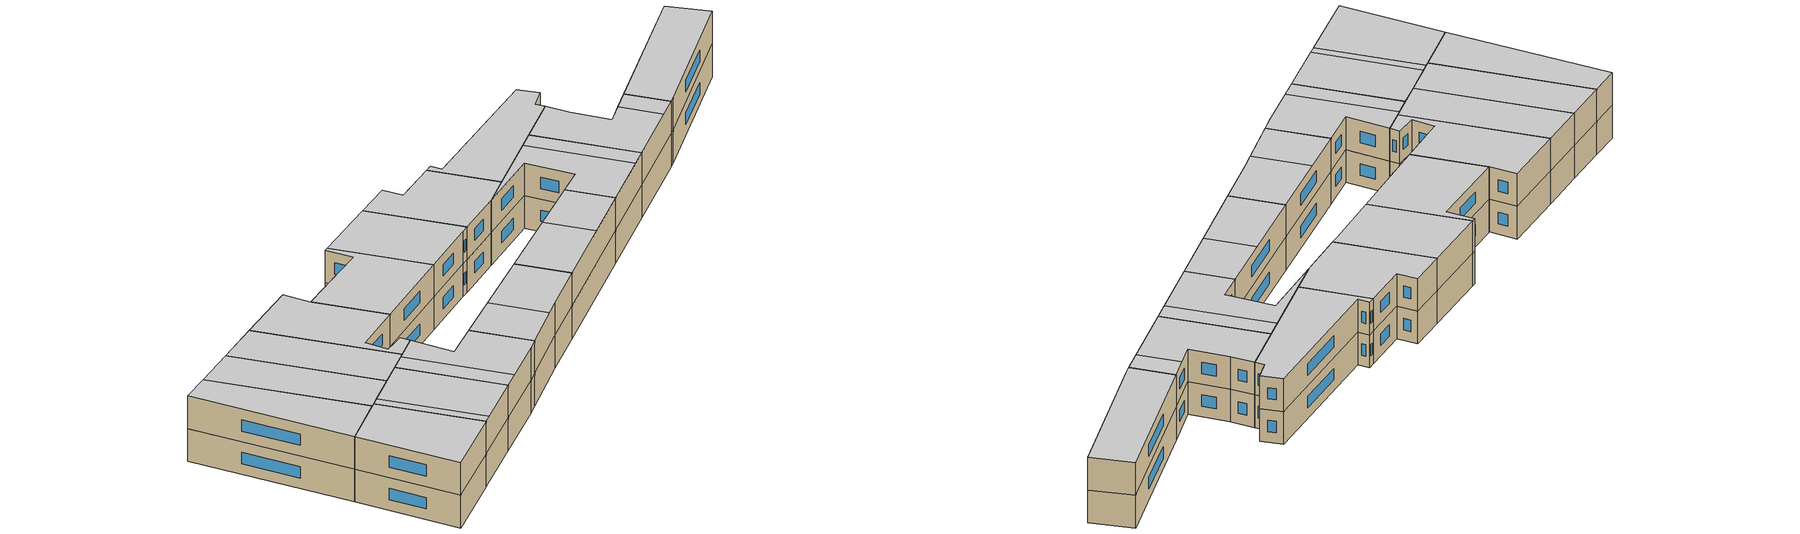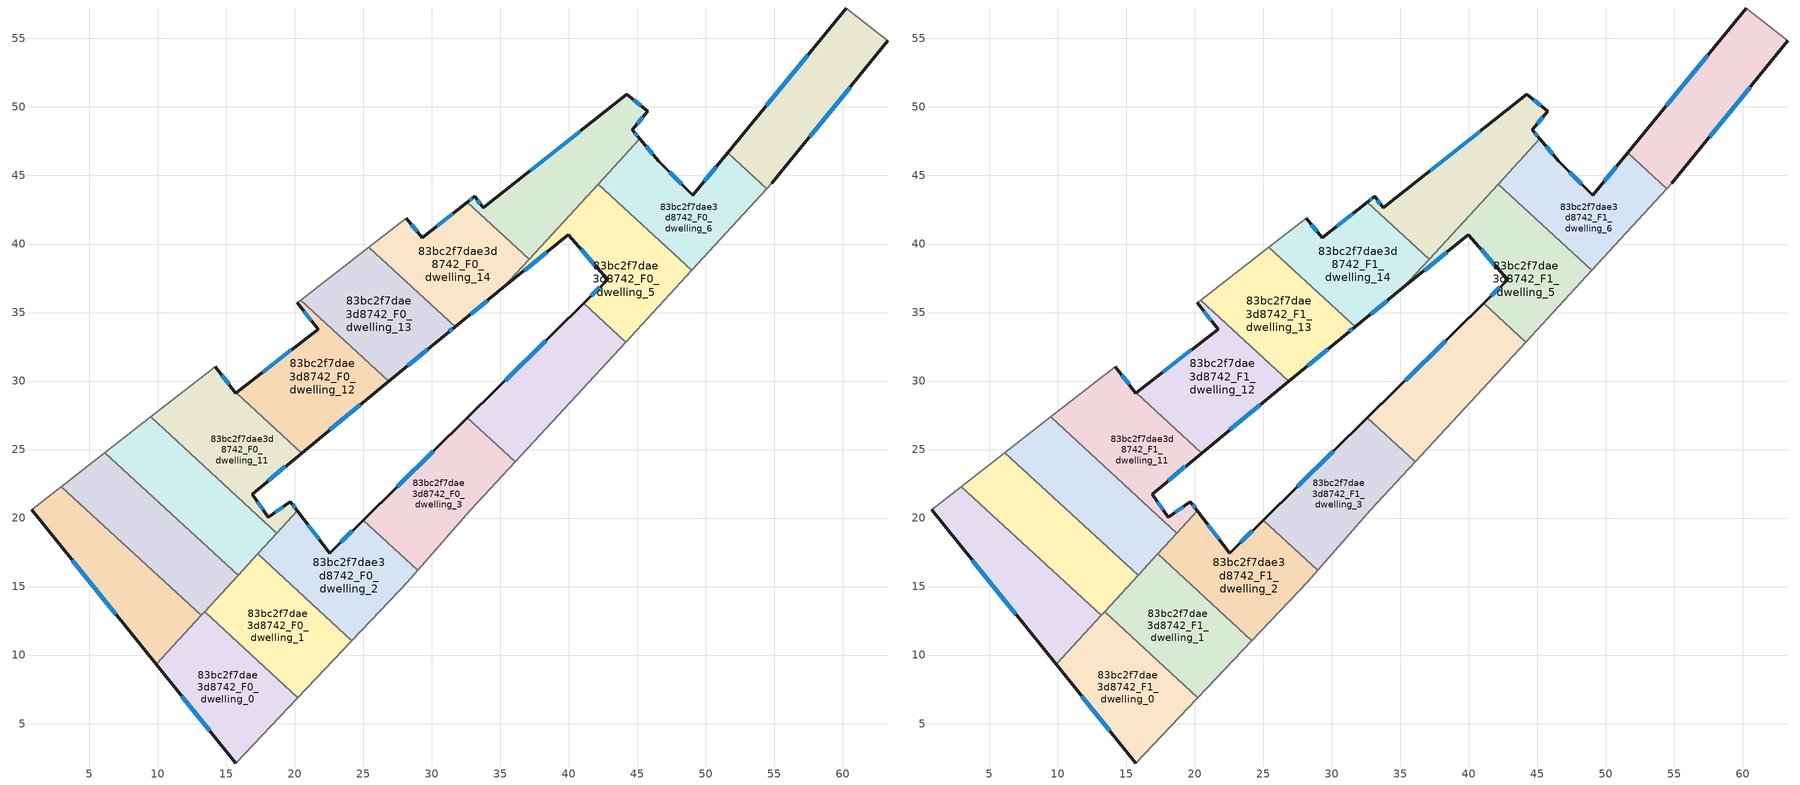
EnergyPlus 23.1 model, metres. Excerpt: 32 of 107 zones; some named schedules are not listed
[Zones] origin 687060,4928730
83bc2f7dae3d8742_F0_dwelling_0
 floor ground (EU_floor_Construction): 20.21,6.9 20.17,6.86 15.67,2.12 9.88,9.32 13.41,13.16 z0
 wall outside (EU_wall_Construction): 9.88,9.32 15.67,2.12 z0:3
 wall to 83bc2f7dae3d8742_F0_dwelling_1 (EU_wall_Construction): 20.21,6.9 13.41,13.16 z0:3
 wall adiabatic (EU_wall_Construction): 15.67,2.12 20.17,6.86 20.21,6.9 z0:3
 wall to 83bc2f7dae3d8742_F0_dwelling_8 (EU_wall_Construction): 13.17,12.9 9.88,9.32 z0:3
 wall to 83bc2f7dae3d8742_F0_dwelling_9 (EU_wall_Construction): 13.41,13.16 13.17,12.9 z0:3
 window (EU_Window_Construction): 11.76,6.98 13.79,4.47 z0.98:2.02
83bc2f7dae3d8742_F0_dwelling_1
 floor ground (EU_floor_Construction): 24.16,11.06 20.21,6.9 13.41,13.16 17.3,17.38 z0
 wall to 83bc2f7dae3d8742_F0_dwelling_2 (EU_wall_Construction): 24.16,11.06 17.3,17.38 z0:3
 wall adiabatic (EU_wall_Construction): 20.21,6.9 24.16,11.06 z0:3
 wall to 83bc2f7dae3d8742_F0_dwelling_9 (EU_wall_Construction): 15.86,15.82 13.41,13.16 z0:3
 wall to 83bc2f7dae3d8742_F0_dwelling_10 (EU_wall_Construction): 17.3,17.38 15.86,15.82 z0:3
83bc2f7dae3d8742_F0_dwelling_10
 floor ground (EU_floor_Construction): 18.69,18.9 15.86,15.82 6.14,24.78 9.48,27.38 z0
 wall to 83bc2f7dae3d8742_F0_dwelling_9 (EU_wall_Construction): 6.14,24.78 15.86,15.82 z0:3
 wall adiabatic (EU_wall_Construction): 9.48,27.38 6.14,24.78 z0:3
 wall to 83bc2f7dae3d8742_F0_dwelling_11 (EU_wall_Construction): 18.69,18.9 9.48,27.38 z0:3
 wall to 83bc2f7dae3d8742_F0_dwelling_2 (EU_wall_Construction): 17.3,17.38 18.69,18.9 z0:3
83bc2f7dae3d8742_F0_dwelling_11
 floor ground (EU_floor_Construction): 15.71,29.14 20.49,24.74 16.88,21.75 18.06,20.07 19.67,21.21 20.19,20.52 18.69,18.9 9.48,27.38 14.19,31.05 15.69,29.12 z0
 wall outside (EU_wall_Construction): 20.19,20.52 19.67,21.21 18.06,20.07 16.88,21.75 20.49,24.74 / 15.71,29.14 15.69,29.12 14.19,31.05 z0:3
 wall adiabatic (EU_wall_Construction): 14.19,31.05 9.48,27.38 z0:3
 wall to 83bc2f7dae3d8742_F0_dwelling_12 (EU_wall_Construction): 20.49,24.74 15.71,29.14 z0:3
 wall to 83bc2f7dae3d8742_F0_dwelling_2 (EU_wall_Construction): 18.69,18.9 20.19,20.52 z0:3
 window (EU_Window_Construction): 18.05,22.72 19.32,23.77 / 17.68,20.61 17.26,21.21 / 19.14,20.83 18.59,20.44 / 20.02,20.74 19.84,20.98 / 15.21,29.75 14.68,30.43 z0.98:2.02
83bc2f7dae3d8742_F0_dwelling_12
 floor ground (EU_floor_Construction): 21.7,33.77 20.17,35.7 20.43,35.91 26.86,29.98 20.49,24.74 15.71,29.14 z0
 wall outside (EU_wall_Construction): 20.49,24.74 26.86,29.98 / 20.17,35.7 21.7,33.77 15.71,29.14 z0:3
 wall to 83bc2f7dae3d8742_F0_dwelling_13 (EU_wall_Construction): 26.86,29.98 20.43,35.91 z0:3
 wall adiabatic (EU_wall_Construction): 20.43,35.91 20.17,35.7 z0:3
 window (EU_Window_Construction): 22.56,26.44 24.79,28.28 / 19.76,32.27 17.66,30.65 / 20.67,35.08 21.2,34.4 z0.98:2.02
83bc2f7dae3d8742_F0_dwelling_13
 floor ground (EU_floor_Construction): 31.71,33.97 31.08,33.46 26.86,29.98 20.43,35.91 25.41,39.77 z0
 wall outside (EU_wall_Construction): 26.86,29.98 31.08,33.46 31.71,33.97 z0:3
 wall adiabatic (EU_wall_Construction): 25.41,39.77 20.43,35.91 z0:3
 wall to 83bc2f7dae3d8742_F0_dwelling_14 (EU_wall_Construction): 31.71,33.97 25.41,39.77 z0:3
 window (EU_Window_Construction): 28.23,31.11 29.71,32.33 / 31.29,33.63 31.5,33.81 z0.98:2.02
83bc2f7dae3d8742_F0_dwelling_14
 floor ground (EU_floor_Construction): 37.12,38.9 35.18,36.79 31.71,33.97 25.41,39.77 28.14,41.88 29.3,40.46 32.59,43.06 z0
 wall outside (EU_wall_Construction): 31.71,33.97 35.18,36.79 / 32.59,43.06 29.3,40.46 28.14,41.88 z0:3
 wall to 83bc2f7dae3d8742_F0_dwelling_15 (EU_wall_Construction): 37.12,38.9 32.59,43.06 z0:3
 wall adiabatic (EU_wall_Construction): 28.14,41.88 25.41,39.77 z0:3
 wall to 83bc2f7dae3d8742_F0_dwelling_5 (EU_wall_Construction): 35.18,36.79 37.12,38.9 z0:3
 window (EU_Window_Construction): 32.83,34.89 34.05,35.88 / 28.92,40.93 28.51,41.42 / 31.52,42.22 30.37,41.31 z0.98:2.02
83bc2f7dae3d8742_F0_dwelling_15
 floor ground (EU_floor_Construction): 45.74,49.68 44.63,48.32 45.19,47.66 37.12,38.9 32.59,43.06 33.11,43.47 33.76,42.65 44.23,50.91 z0
 wall outside (EU_wall_Construction): 45.19,47.66 44.63,48.32 45.74,49.68 44.23,50.91 33.76,42.65 33.11,43.47 32.59,43.06 z0:3
 wall to 83bc2f7dae3d8742_F0_dwelling_6 (EU_wall_Construction): 42.14,44.36 45.19,47.66 z0:3
 wall to 83bc2f7dae3d8742_F0_dwelling_5 (EU_wall_Construction): 37.12,38.9 42.14,44.36 z0:3
 window (EU_Window_Construction): 45.25,50.08 44.73,50.51 / 44.99,48.77 45.38,49.24 / 45.01,47.88 44.81,48.11 / 32.95,43.34 32.76,43.2 / 33.55,42.92 33.32,43.21 / 40.83,48.23 37.16,45.34 z0.98:2.02
83bc2f7dae3d8742_F0_dwelling_2
 floor ground (EU_floor_Construction): 24.99,19.85 28.97,16.18 28.24,15.36 24.16,11.06 17.3,17.38 20.19,20.52 22.54,17.43 z0
 wall outside (EU_wall_Construction): 24.99,19.85 22.54,17.43 20.19,20.52 z0:3
 wall to 83bc2f7dae3d8742_F0_dwelling_3 (EU_wall_Construction): 28.97,16.18 24.99,19.85 z0:3
 wall adiabatic (EU_wall_Construction): 24.16,11.06 28.24,15.36 28.97,16.18 z0:3
 window (EU_Window_Construction): 21.77,18.44 20.95,19.52 / 24.19,19.06 23.33,18.22 z0.98:2.02
83bc2f7dae3d8742_F0_dwelling_3
 floor ground (EU_floor_Construction): 36.08,24.1 32.85,20.59 28.97,16.18 24.99,19.85 32.58,27.32 z0
 wall outside (EU_wall_Construction): 32.58,27.32 24.99,19.85 z0:3
 wall to 83bc2f7dae3d8742_F0_dwelling_4 (EU_wall_Construction): 36.08,24.1 32.58,27.32 z0:3
 wall adiabatic (EU_wall_Construction): 28.97,16.18 32.85,20.59 36.08,24.1 z0:3
 window (EU_Window_Construction): 30.11,24.89 27.46,22.28 z0.98:2.02
83bc2f7dae3d8742_F0_dwelling_4
 floor ground (EU_floor_Construction): 44.14,32.84 36.08,24.1 32.58,27.32 41.07,35.67 z0
 wall outside (EU_wall_Construction): 41.07,35.67 32.58,27.32 z0:3
 wall to 83bc2f7dae3d8742_F0_dwelling_5 (EU_wall_Construction): 44.14,32.84 41.07,35.67 z0:3
 wall adiabatic (EU_wall_Construction): 36.08,24.1 44.14,32.84 z0:3
 window (EU_Window_Construction): 38.31,32.95 35.34,30.03 z0.98:2.02
83bc2f7dae3d8742_F0_dwelling_5
 floor ground (EU_floor_Construction): 48.96,38.08 44.14,32.84 41.07,35.67 42.83,37.4 39.94,40.67 35.18,36.79 42.14,44.36 z0
 wall outside (EU_wall_Construction): 35.18,36.79 39.94,40.67 42.83,37.4 41.07,35.67 z0:3
 wall to 83bc2f7dae3d8742_F0_dwelling_6 (EU_wall_Construction): 48.96,38.08 42.14,44.36 z0:3
 wall adiabatic (EU_wall_Construction): 44.14,32.84 48.96,38.08 z0:3
 window (EU_Window_Construction): 36.73,38.06 38.39,39.41 / 42.26,36.84 41.64,36.23 / 40.88,39.61 41.89,38.47 z0.98:2.02
83bc2f7dae3d8742_F0_dwelling_6
 floor ground (EU_floor_Construction): 51.58,46.65 54.44,44.02 48.96,38.08 42.14,44.36 45.19,47.66 46.54,46.03 49.05,43.57 z0
 wall outside (EU_wall_Construction): 51.58,46.65 49.05,43.57 46.54,46.03 45.19,47.66 z0:3
 wall to 83bc2f7dae3d8742_F0_dwelling_7 (EU_wall_Construction): 54.44,44.02 51.58,46.65 z0:3
 wall adiabatic (EU_wall_Construction): 48.96,38.08 54.44,44.02 z0:3
 window (EU_Window_Construction): 46.1,46.56 45.63,47.13 / 48.24,44.37 47.36,45.23 / 50.76,45.65 49.87,44.58 z0.98:2.02
83bc2f7dae3d8742_F0_dwelling_7
 floor ground (EU_floor_Construction): 63.28,54.83 54.81,44.43 54.44,44.02 51.58,46.65 60.23,57.22 z0
 wall outside (EU_wall_Construction): 54.81,44.43 63.28,54.83 / 60.23,57.22 51.58,46.65 z0:3
 wall adiabatic (EU_wall_Construction): 63.28,54.83 60.23,57.22 / 54.44,44.02 54.81,44.43 z0:3
 window (EU_Window_Construction): 57.57,47.82 60.53,51.45 / 57.42,53.79 54.39,50.09 z0.98:2.02
83bc2f7dae3d8742_F0_dwelling_8
 floor ground (EU_floor_Construction): 13.17,12.9 9.88,9.32 0.79,20.61 2.96,22.3 z0
 wall outside (EU_wall_Construction): 0.79,20.61 9.88,9.32 z0:3
 wall adiabatic (EU_wall_Construction): 2.96,22.3 0.79,20.61 z0:3
 wall to 83bc2f7dae3d8742_F0_dwelling_9 (EU_wall_Construction): 13.17,12.9 2.96,22.3 z0:3
 window (EU_Window_Construction): 3.74,16.94 6.92,12.99 z0.98:2.02
83bc2f7dae3d8742_F0_dwelling_9
 floor ground (EU_floor_Construction): 15.86,15.82 13.17,12.9 2.96,22.3 6.14,24.78 z0
 wall adiabatic (EU_wall_Construction): 6.14,24.78 2.96,22.3 z0:3
83bc2f7dae3d8742_F1_dwelling_0
 floor to 83bc2f7dae3d8742_F0_dwelling_0 (EU_floor_Construction): 20.21,6.9 20.17,6.86 15.67,2.12 9.88,9.32 13.41,13.16 z3
 wall outside (EU_wall_Construction): 9.88,9.32 15.67,2.12 z3:6
 wall to 83bc2f7dae3d8742_F1_dwelling_1 (EU_wall_Construction): 20.21,6.9 13.41,13.16 z3:6
 wall adiabatic (EU_wall_Construction): 15.67,2.12 20.17,6.86 20.21,6.9 z3:6
 wall to 83bc2f7dae3d8742_F1_dwelling_8 (EU_wall_Construction): 13.17,12.9 9.88,9.32 z3:6
 wall to 83bc2f7dae3d8742_F1_dwelling_9 (EU_wall_Construction): 13.41,13.16 13.17,12.9 z3:6
 window (EU_Window_Construction): 11.76,6.98 13.79,4.47 z3.98:5.02
 ceiling to 83bc2f7dae3d8742_F2_dwelling_0 (EU_floor_Construction): 15.67,2.12 20.21,6.9 13.41,13.16 9.88,9.32 z6
83bc2f7dae3d8742_F1_dwelling_1
 floor to 83bc2f7dae3d8742_F0_dwelling_1 (EU_floor_Construction): 24.16,11.06 20.21,6.9 13.41,13.16 17.3,17.38 z3
 wall to 83bc2f7dae3d8742_F1_dwelling_2 (EU_wall_Construction): 24.16,11.06 17.3,17.38 z3:6
 wall adiabatic (EU_wall_Construction): 20.21,6.9 24.16,11.06 z3:6
 wall to 83bc2f7dae3d8742_F1_dwelling_9 (EU_wall_Construction): 15.86,15.82 13.41,13.16 z3:6
 wall to 83bc2f7dae3d8742_F1_dwelling_10 (EU_wall_Construction): 17.3,17.38 15.86,15.82 z3:6
 ceiling to 83bc2f7dae3d8742_F2_dwelling_1 (EU_floor_Construction): 20.75,7.46 24.16,11.06 17.3,17.38 13.94,13.73 z6
 ceiling to 83bc2f7dae3d8742_F2_dwelling_0 (EU_floor_Construction): 20.21,6.9 20.75,7.46 13.94,13.73 13.41,13.16 z6
83bc2f7dae3d8742_F1_dwelling_10
 floor to 83bc2f7dae3d8742_F0_dwelling_10 (EU_floor_Construction): 18.69,18.9 15.86,15.82 6.14,24.78 9.48,27.38 z3
 wall to 83bc2f7dae3d8742_F1_dwelling_9 (EU_wall_Construction): 6.14,24.78 15.86,15.82 z3:6
 wall adiabatic (EU_wall_Construction): 9.48,27.38 6.14,24.78 z3:6
 wall to 83bc2f7dae3d8742_F1_dwelling_11 (EU_wall_Construction): 18.69,18.9 9.48,27.38 z3:6
 wall to 83bc2f7dae3d8742_F1_dwelling_2 (EU_wall_Construction): 17.3,17.38 18.69,18.9 z3:6
 ceiling to 83bc2f7dae3d8742_F2_dwelling_9 (EU_floor_Construction): 15.86,15.82 18.69,18.9 9.48,27.38 6.14,24.78 z6
83bc2f7dae3d8742_F1_dwelling_11
 floor to 83bc2f7dae3d8742_F0_dwelling_11 (EU_floor_Construction): 15.71,29.14 20.49,24.74 16.88,21.75 18.06,20.07 19.67,21.21 20.19,20.52 18.69,18.9 9.48,27.38 14.19,31.05 15.69,29.12 z3
 wall outside (EU_wall_Construction): 20.19,20.52 19.67,21.21 18.06,20.07 16.88,21.75 20.49,24.74 / 15.71,29.14 15.69,29.12 14.19,31.05 z3:6
 wall adiabatic (EU_wall_Construction): 14.19,31.05 9.48,27.38 z3:6
 wall to 83bc2f7dae3d8742_F1_dwelling_12 (EU_wall_Construction): 20.49,24.74 15.71,29.14 z3:6
 wall to 83bc2f7dae3d8742_F1_dwelling_2 (EU_wall_Construction): 18.69,18.9 20.19,20.52 z3:6
 window (EU_Window_Construction): 18.05,22.72 19.32,23.77 / 17.68,20.61 17.26,21.21 / 19.14,20.83 18.59,20.44 / 20.02,20.74 19.84,20.98 / 15.21,29.75 14.68,30.43 z3.98:5.02
 ceiling to 83bc2f7dae3d8742_F2_dwelling_10 (EU_floor_Construction): 20.19,20.52 19.67,21.21 18.06,20.07 16.88,21.75 20.49,24.74 15.71,29.14 15.69,29.12 14.19,31.05 9.48,27.38 18.69,18.9 z6
83bc2f7dae3d8742_F1_dwelling_12
 floor to 83bc2f7dae3d8742_F0_dwelling_12 (EU_floor_Construction): 21.7,33.77 20.17,35.7 20.43,35.91 26.86,29.98 20.49,24.74 15.71,29.14 z3
 wall outside (EU_wall_Construction): 20.49,24.74 26.86,29.98 / 20.17,35.7 21.7,33.77 15.71,29.14 z3:6
 wall to 83bc2f7dae3d8742_F1_dwelling_13 (EU_wall_Construction): 26.86,29.98 20.43,35.91 z3:6
 wall adiabatic (EU_wall_Construction): 20.43,35.91 20.17,35.7 z3:6
 window (EU_Window_Construction): 22.56,26.44 24.79,28.28 / 19.76,32.27 17.66,30.65 / 20.67,35.08 21.2,34.4 z3.98:5.02
 ceiling to 83bc2f7dae3d8742_F2_dwelling_11 (EU_floor_Construction): 26.86,29.98 20.43,35.91 20.17,35.7 21.7,33.77 15.71,29.14 20.49,24.74 z6
83bc2f7dae3d8742_F1_dwelling_13
 floor to 83bc2f7dae3d8742_F0_dwelling_13 (EU_floor_Construction): 31.71,33.97 31.08,33.46 26.86,29.98 20.43,35.91 25.41,39.77 z3
 wall outside (EU_wall_Construction): 26.86,29.98 31.08,33.46 31.71,33.97 z3:6
 wall adiabatic (EU_wall_Construction): 25.41,39.77 20.43,35.91 z3:6
 wall to 83bc2f7dae3d8742_F1_dwelling_14 (EU_wall_Construction): 31.71,33.97 25.41,39.77 z3:6
 window (EU_Window_Construction): 28.23,31.11 29.71,32.33 / 31.29,33.63 31.5,33.81 z3.98:5.02
 ceiling to 83bc2f7dae3d8742_F2_dwelling_12 (EU_floor_Construction): 31.08,33.46 31.71,33.97 25.41,39.77 20.43,35.91 26.86,29.98 z6
83bc2f7dae3d8742_F1_dwelling_14
 floor to 83bc2f7dae3d8742_F0_dwelling_14 (EU_floor_Construction): 37.12,38.9 35.18,36.79 31.71,33.97 25.41,39.77 28.14,41.88 29.3,40.46 32.59,43.06 z3
 wall outside (EU_wall_Construction): 31.71,33.97 35.18,36.79 / 32.59,43.06 29.3,40.46 28.14,41.88 z3:6
 wall to 83bc2f7dae3d8742_F1_dwelling_15 (EU_wall_Construction): 37.12,38.9 32.59,43.06 z3:6
 wall adiabatic (EU_wall_Construction): 28.14,41.88 25.41,39.77 z3:6
 wall to 83bc2f7dae3d8742_F1_dwelling_5 (EU_wall_Construction): 35.18,36.79 37.12,38.9 z3:6
 window (EU_Window_Construction): 32.83,34.89 34.05,35.88 / 28.92,40.93 28.51,41.42 / 31.52,42.22 30.37,41.31 z3.98:5.02
 ceiling to 83bc2f7dae3d8742_F2_dwelling_13 (EU_floor_Construction): 35.18,36.79 37.12,38.9 32.59,43.06 29.3,40.46 28.14,41.88 25.41,39.77 31.71,33.97 z6
83bc2f7dae3d8742_F1_dwelling_15
 floor to 83bc2f7dae3d8742_F0_dwelling_15 (EU_floor_Construction): 45.74,49.68 44.63,48.32 45.19,47.66 37.12,38.9 32.59,43.06 33.11,43.47 33.76,42.65 44.23,50.91 z3
 wall outside (EU_wall_Construction): 45.19,47.66 44.63,48.32 45.74,49.68 44.23,50.91 33.76,42.65 33.11,43.47 32.59,43.06 z3:6
 wall to 83bc2f7dae3d8742_F1_dwelling_6 (EU_wall_Construction): 42.14,44.36 45.19,47.66 z3:6
 wall to 83bc2f7dae3d8742_F1_dwelling_5 (EU_wall_Construction): 37.12,38.9 42.14,44.36 z3:6
 window (EU_Window_Construction): 45.25,50.08 44.73,50.51 / 44.99,48.77 45.38,49.24 / 45.01,47.88 44.81,48.11 / 32.95,43.34 32.76,43.2 / 33.55,42.92 33.32,43.21 / 40.83,48.23 37.16,45.34 z3.98:5.02
 ceiling to 83bc2f7dae3d8742_F2_dwelling_14 (EU_floor_Construction): 37.12,38.9 45.19,47.66 44.63,48.32 45.74,49.68 44.23,50.91 33.76,42.65 33.11,43.47 32.59,43.06 z6
83bc2f7dae3d8742_F1_dwelling_2
 floor to 83bc2f7dae3d8742_F0_dwelling_2 (EU_floor_Construction): 24.99,19.85 28.97,16.18 28.24,15.36 24.16,11.06 17.3,17.38 20.19,20.52 22.54,17.43 z3
 wall outside (EU_wall_Construction): 24.99,19.85 22.54,17.43 20.19,20.52 z3:6
 wall to 83bc2f7dae3d8742_F1_dwelling_3 (EU_wall_Construction): 28.97,16.18 24.99,19.85 z3:6
 wall adiabatic (EU_wall_Construction): 24.16,11.06 28.24,15.36 28.97,16.18 z3:6
 window (EU_Window_Construction): 21.77,18.44 20.95,19.52 / 24.19,19.06 23.33,18.22 z3.98:5.02
 ceiling to 83bc2f7dae3d8742_F2_dwelling_2 (EU_floor_Construction): 28.24,15.36 28.97,16.18 24.99,19.85 22.54,17.43 20.19,20.52 18.41,18.59 25.3,12.25 z6
 ceiling to 83bc2f7dae3d8742_F2_dwelling_1 (EU_floor_Construction): 24.16,11.06 25.3,12.25 18.41,18.59 17.3,17.38 z6
83bc2f7dae3d8742_F1_dwelling_3
 floor to 83bc2f7dae3d8742_F0_dwelling_3 (EU_floor_Construction): 36.08,24.1 32.85,20.59 28.97,16.18 24.99,19.85 32.58,27.32 z3
 wall outside (EU_wall_Construction): 32.58,27.32 24.99,19.85 z3:6
 wall to 83bc2f7dae3d8742_F1_dwelling_4 (EU_wall_Construction): 36.08,24.1 32.58,27.32 z3:6
 wall adiabatic (EU_wall_Construction): 28.97,16.18 32.85,20.59 36.08,24.1 z3:6
 window (EU_Window_Construction): 30.11,24.89 27.46,22.28 z3.98:5.02
 ceiling to 83bc2f7dae3d8742_F2_dwelling_3 (EU_floor_Construction): 32.85,20.59 36.08,24.1 32.58,27.32 28.12,22.93 31.87,19.47 z6
 ceiling to 83bc2f7dae3d8742_F2_dwelling_2 (EU_floor_Construction): 28.97,16.18 31.87,19.47 28.12,22.93 24.99,19.85 z6
83bc2f7dae3d8742_F1_dwelling_4
 floor to 83bc2f7dae3d8742_F0_dwelling_4 (EU_floor_Construction): 44.14,32.84 36.08,24.1 32.58,27.32 41.07,35.67 z3
 wall outside (EU_wall_Construction): 41.07,35.67 32.58,27.32 z3:6
 wall to 83bc2f7dae3d8742_F1_dwelling_5 (EU_wall_Construction): 44.14,32.84 41.07,35.67 z3:6
 wall adiabatic (EU_wall_Construction): 36.08,24.1 44.14,32.84 z3:6
 window (EU_Window_Construction): 38.31,32.95 35.34,30.03 z3.98:5.02
 ceiling to 83bc2f7dae3d8742_F2_dwelling_4 (EU_floor_Construction): 40.62,29.02 44.14,32.84 41.07,35.67 37.36,32.02 z6
 ceiling to 83bc2f7dae3d8742_F2_dwelling_3 (EU_floor_Construction): 36.08,24.1 40.62,29.02 37.36,32.02 32.58,27.32 z6
83bc2f7dae3d8742_F1_dwelling_5
 floor to 83bc2f7dae3d8742_F0_dwelling_5 (EU_floor_Construction): 48.96,38.08 44.14,32.84 41.07,35.67 42.83,37.4 39.94,40.67 35.18,36.79 42.14,44.36 z3
 wall outside (EU_wall_Construction): 35.18,36.79 39.94,40.67 42.83,37.4 41.07,35.67 z3:6
 wall to 83bc2f7dae3d8742_F1_dwelling_6 (EU_wall_Construction): 48.96,38.08 42.14,44.36 z3:6
 wall adiabatic (EU_wall_Construction): 44.14,32.84 48.96,38.08 z3:6
 window (EU_Window_Construction): 36.73,38.06 38.39,39.41 / 42.26,36.84 41.64,36.23 / 40.88,39.61 41.89,38.47 z3.98:5.02
 ceiling to 83bc2f7dae3d8742_F2_dwelling_5 (EU_floor_Construction): 47.83,36.86 48.96,38.08 42.14,44.35 41.02,43.14 z6
 ceiling to 83bc2f7dae3d8742_F2_dwelling_4 (EU_floor_Construction): 44.14,32.84 47.83,36.86 41.02,43.14 35.18,36.79 39.94,40.67 42.83,37.4 41.07,35.67 z6
83bc2f7dae3d8742_F1_dwelling_6
 floor to 83bc2f7dae3d8742_F0_dwelling_6 (EU_floor_Construction): 51.58,46.65 54.44,44.02 48.96,38.08 42.14,44.36 45.19,47.66 46.54,46.03 49.05,43.57 z3
 wall outside (EU_wall_Construction): 51.58,46.65 49.05,43.57 46.54,46.03 45.19,47.66 z3:6
 wall to 83bc2f7dae3d8742_F1_dwelling_7 (EU_wall_Construction): 54.44,44.02 51.58,46.65 z3:6
 wall adiabatic (EU_wall_Construction): 48.96,38.08 54.44,44.02 z3:6
 window (EU_Window_Construction): 46.1,46.56 45.63,47.13 / 48.24,44.37 47.36,45.23 / 50.76,45.65 49.87,44.58 z3.98:5.02
 ceiling to 83bc2f7dae3d8742_F2_dwelling_5 (EU_floor_Construction): 48.96,38.08 53.07,42.55 50.3,45.1 49.05,43.57 46.54,46.03 45.19,47.66 42.14,44.35 z6
 ceiling to 83bc2f7dae3d8742_F2_dwelling_6 (EU_floor_Construction): 53.07,42.55 54.44,44.02 51.58,46.65 50.3,45.1 z6
83bc2f7dae3d8742_F1_dwelling_7
 floor to 83bc2f7dae3d8742_F0_dwelling_7 (EU_floor_Construction): 63.28,54.83 54.81,44.43 54.44,44.02 51.58,46.65 60.23,57.22 z3
 wall outside (EU_wall_Construction): 54.81,44.43 63.28,54.83 / 60.23,57.22 51.58,46.65 z3:6
 wall adiabatic (EU_wall_Construction): 63.28,54.83 60.23,57.22 / 54.44,44.02 54.81,44.43 z3:6
 window (EU_Window_Construction): 57.57,47.82 60.53,51.45 / 57.42,53.79 54.39,50.09 z3.98:5.02
 ceiling to 83bc2f7dae3d8742_F2_dwelling_6 (EU_floor_Construction): 54.81,44.43 63.28,54.83 60.23,57.22 51.58,46.65 54.44,44.02 z6
83bc2f7dae3d8742_F1_dwelling_8
 floor to 83bc2f7dae3d8742_F0_dwelling_8 (EU_floor_Construction): 13.17,12.9 9.88,9.32 0.79,20.61 2.96,22.3 z3
 wall outside (EU_wall_Construction): 0.79,20.61 9.88,9.32 z3:6
 wall adiabatic (EU_wall_Construction): 2.96,22.3 0.79,20.61 z3:6
 wall to 83bc2f7dae3d8742_F1_dwelling_9 (EU_wall_Construction): 13.17,12.9 2.96,22.3 z3:6
 window (EU_Window_Construction): 3.74,16.94 6.92,12.99 z3.98:5.02
 ceiling to 83bc2f7dae3d8742_F2_dwelling_7 (EU_floor_Construction): 9.88,9.32 13.17,12.9 2.96,22.3 0.79,20.61 z6
83bc2f7dae3d8742_F1_dwelling_9
 floor to 83bc2f7dae3d8742_F0_dwelling_9 (EU_floor_Construction): 15.86,15.82 13.17,12.9 2.96,22.3 6.14,24.78 z3
 wall adiabatic (EU_wall_Construction): 6.14,24.78 2.96,22.3 z3:6
 ceiling to 83bc2f7dae3d8742_F2_dwelling_8 (EU_floor_Construction): 13.17,12.9 15.86,15.82 6.14,24.78 2.96,22.3 z6
[Building]
EU S2 Campaign: North Axis=0; Terrain=City; Solar Distribution=FullExterior
[Site:Location]
Bologna: Latitude=44.5; Longitude=11.25; Time Zone=1; Elevation=37
[SizingPeriod:WeatherFileDays]
AnnualSizingPeriod: Begin Month=1; Begin Day of Month=1; End Month=12; End Day of Month=31; Day of Week for Start Day=Monday; Use Weather File Daylight Saving Period=No; Use Weather File Rain and Snow Indicators=No
[MATERIAL]
EU_InternalMass_Material: Roughness=MediumRough; Thickness=0.1; Conductivity=1; Density=1800; Specific Heat=900; Thermal Absorptance=0.9; Solar Absorptance=0.7; Visible Absorptance=0.7
[MATERIAL:NOMASS] Roughness=MediumRough; Thermal Absorptance=0.9; Solar Absorptance=0.7; Visible Absorptance=0.7
Name | Thermal Resistance
EU_wall_NoMass | 0.905828
EU_floor_NoMass | 0.67114
[WINDOWMATERIAL:SIMPLEGLAZINGSYSTEM]
EU_Window_SimpleGlazing: UFactor=4.52486; Solar Heat Gain Coefficient=0.85; Visible Transmittance=0.85
[CONSTRUCTION]
EU_wall_Construction: EU_wall_NoMass
EU_floor_Construction: EU_floor_NoMass
EU_Window_Construction: EU_Window_SimpleGlazing
EU_InternalMass_Construction: EU_InternalMass_Material
[ZONE] Type=1; Multiplier=1; Ceiling Height=autocalculate; Floor Area=autocalculate; Part of Total Floor Area=Yes
Name | Volume
83bc2f7dae3d8742_F0_dwelling_0; 83bc2f7dae3d8742_F1_dwelling_0 | 162.765
83bc2f7dae3d8742_F0_dwelling_1; 83bc2f7dae3d8742_F1_dwelling_1 | 159.991
83bc2f7dae3d8742_F0_dwelling_10; 83bc2f7dae3d8742_F1_dwelling_10 | 161.377
83bc2f7dae3d8742_F0_dwelling_11; 83bc2f7dae3d8742_F1_dwelling_11 | 162.72
83bc2f7dae3d8742_F0_dwelling_12; 83bc2f7dae3d8742_F1_dwelling_12 | 160.017
83bc2f7dae3d8742_F0_dwelling_13; 83bc2f7dae3d8742_F1_dwelling_13 | 161.375
83bc2f7dae3d8742_F0_dwelling_14; 83bc2f7dae3d8742_F1_dwelling_14; 83bc2f7dae3d8742_F0_dwelling_6; 83bc2f7dae3d8742_F1_dwelling_6 | 161.38
83bc2f7dae3d8742_F0_dwelling_15; 83bc2f7dae3d8742_F1_dwelling_15 | 161.364
83bc2f7dae3d8742_F0_dwelling_2; 83bc2f7dae3d8742_F1_dwelling_2 | 161.37
83bc2f7dae3d8742_F0_dwelling_3; 83bc2f7dae3d8742_F1_dwelling_3 | 161.384
83bc2f7dae3d8742_F0_dwelling_4; 83bc2f7dae3d8742_F1_dwelling_4 | 159.212
83bc2f7dae3d8742_F0_dwelling_5; 83bc2f7dae3d8742_F1_dwelling_5 | 163.518
83bc2f7dae3d8742_F0_dwelling_7; 83bc2f7dae3d8742_F1_dwelling_7 | 161.361
83bc2f7dae3d8742_F0_dwelling_8; 83bc2f7dae3d8742_F1_dwelling_8 | 161.367
83bc2f7dae3d8742_F0_dwelling_9; 83bc2f7dae3d8742_F1_dwelling_9 | 161.383
[INTERNALMASS] Construction=EU_InternalMass_Construction
Name | Zone or ZoneList | Surface Area
83bc2f7dae3d8742_F0_dwelling_0_EU_InternalMass | 83bc2f7dae3d8742_F0_dwelling_0 | 54.2566
83bc2f7dae3d8742_F0_dwelling_1_EU_InternalMass | 83bc2f7dae3d8742_F0_dwelling_1 | 53.3269
83bc2f7dae3d8742_F0_dwelling_2_EU_InternalMass | 83bc2f7dae3d8742_F0_dwelling_2 | 53.7899
83bc2f7dae3d8742_F0_dwelling_3_EU_InternalMass | 83bc2f7dae3d8742_F0_dwelling_3 | 53.7948
83bc2f7dae3d8742_F0_dwelling_4_EU_InternalMass | 83bc2f7dae3d8742_F0_dwelling_4 | 53.0708
83bc2f7dae3d8742_F0_dwelling_5_EU_InternalMass | 83bc2f7dae3d8742_F0_dwelling_5 | 54.5065
83bc2f7dae3d8742_F0_dwelling_6_EU_InternalMass | 83bc2f7dae3d8742_F0_dwelling_6 | 53.7933
83bc2f7dae3d8742_F0_dwelling_7_EU_InternalMass | 83bc2f7dae3d8742_F0_dwelling_7 | 53.7873
83bc2f7dae3d8742_F0_dwelling_8_EU_InternalMass | 83bc2f7dae3d8742_F0_dwelling_8 | 53.7889
83bc2f7dae3d8742_F0_dwelling_9_EU_InternalMass | 83bc2f7dae3d8742_F0_dwelling_9 | 53.7941
83bc2f7dae3d8742_F0_dwelling_10_EU_InternalMass | 83bc2f7dae3d8742_F0_dwelling_10 | 53.7924
83bc2f7dae3d8742_F0_dwelling_11_EU_InternalMass | 83bc2f7dae3d8742_F0_dwelling_11 | 54.2381
83bc2f7dae3d8742_F0_dwelling_12_EU_InternalMass | 83bc2f7dae3d8742_F0_dwelling_12 | 53.3396
83bc2f7dae3d8742_F0_dwelling_13_EU_InternalMass | 83bc2f7dae3d8742_F0_dwelling_13 | 53.7919
83bc2f7dae3d8742_F0_dwelling_14_EU_InternalMass | 83bc2f7dae3d8742_F0_dwelling_14 | 53.7932
83bc2f7dae3d8742_F0_dwelling_15_EU_InternalMass | 83bc2f7dae3d8742_F0_dwelling_15 | 53.7873
83bc2f7dae3d8742_F1_dwelling_0_EU_InternalMass | 83bc2f7dae3d8742_F1_dwelling_0 | 54.2566
83bc2f7dae3d8742_F1_dwelling_1_EU_InternalMass | 83bc2f7dae3d8742_F1_dwelling_1 | 53.3269
83bc2f7dae3d8742_F1_dwelling_2_EU_InternalMass | 83bc2f7dae3d8742_F1_dwelling_2 | 53.7899
83bc2f7dae3d8742_F1_dwelling_3_EU_InternalMass | 83bc2f7dae3d8742_F1_dwelling_3 | 53.7948
83bc2f7dae3d8742_F1_dwelling_4_EU_InternalMass | 83bc2f7dae3d8742_F1_dwelling_4 | 53.0708
83bc2f7dae3d8742_F1_dwelling_5_EU_InternalMass | 83bc2f7dae3d8742_F1_dwelling_5 | 54.5065
83bc2f7dae3d8742_F1_dwelling_6_EU_InternalMass | 83bc2f7dae3d8742_F1_dwelling_6 | 53.7933
83bc2f7dae3d8742_F1_dwelling_7_EU_InternalMass | 83bc2f7dae3d8742_F1_dwelling_7 | 53.7873
83bc2f7dae3d8742_F1_dwelling_8_EU_InternalMass | 83bc2f7dae3d8742_F1_dwelling_8 | 53.7889
83bc2f7dae3d8742_F1_dwelling_9_EU_InternalMass | 83bc2f7dae3d8742_F1_dwelling_9 | 53.7941
83bc2f7dae3d8742_F1_dwelling_10_EU_InternalMass | 83bc2f7dae3d8742_F1_dwelling_10 | 53.7924
83bc2f7dae3d8742_F1_dwelling_11_EU_InternalMass | 83bc2f7dae3d8742_F1_dwelling_11 | 54.2381
83bc2f7dae3d8742_F1_dwelling_12_EU_InternalMass | 83bc2f7dae3d8742_F1_dwelling_12 | 53.3396
83bc2f7dae3d8742_F1_dwelling_13_EU_InternalMass | 83bc2f7dae3d8742_F1_dwelling_13 | 53.7919
83bc2f7dae3d8742_F1_dwelling_14_EU_InternalMass | 83bc2f7dae3d8742_F1_dwelling_14 | 53.7932
83bc2f7dae3d8742_F1_dwelling_15_EU_InternalMass | 83bc2f7dae3d8742_F1_dwelling_15 | 53.7873
[OTHEREQUIPMENT] Fuel Type=Electricity; Design Level Calculation Method=Watts/Area; Power per Zone Floor Area=1; Fraction Latent=0; Fraction Radiant=0; Fraction Lost=0; Carbon Dioxide Generation Rate=0; EndUse Subcategory=EU_Step8_InternalGains
Name | Zone or ZoneList or Space or SpaceList | Schedule
EU_Step8_InternalGain_83bc2f7dae3d8742_F0_dwelling_0_f000 | 83bc2f7dae3d8742_F0_dwelling_0 | EU_Step8_GainSchedule_83bc2f7dae3d8742_F0_dwelling_0_f000
EU_Step8_InternalGain_83bc2f7dae3d8742_F0_dwelling_1_f000 | 83bc2f7dae3d8742_F0_dwelling_1 | EU_Step8_GainSchedule_83bc2f7dae3d8742_F0_dwelling_1_f000
EU_Step8_InternalGain_83bc2f7dae3d8742_F0_dwelling_2_f000 | 83bc2f7dae3d8742_F0_dwelling_2 | EU_Step8_GainSchedule_83bc2f7dae3d8742_F0_dwelling_2_f000
EU_Step8_InternalGain_83bc2f7dae3d8742_F0_dwelling_3_f000 | 83bc2f7dae3d8742_F0_dwelling_3 | EU_Step8_GainSchedule_83bc2f7dae3d8742_F0_dwelling_3_f000
EU_Step8_InternalGain_83bc2f7dae3d8742_F0_dwelling_4_f000 | 83bc2f7dae3d8742_F0_dwelling_4 | EU_Step8_GainSchedule_83bc2f7dae3d8742_F0_dwelling_4_f000
EU_Step8_InternalGain_83bc2f7dae3d8742_F0_dwelling_5_f000 | 83bc2f7dae3d8742_F0_dwelling_5 | EU_Step8_GainSchedule_83bc2f7dae3d8742_F0_dwelling_5_f000
EU_Step8_InternalGain_83bc2f7dae3d8742_F0_dwelling_6_f000 | 83bc2f7dae3d8742_F0_dwelling_6 | EU_Step8_GainSchedule_83bc2f7dae3d8742_F0_dwelling_6_f000
EU_Step8_InternalGain_83bc2f7dae3d8742_F0_dwelling_7_f000 | 83bc2f7dae3d8742_F0_dwelling_7 | EU_Step8_GainSchedule_83bc2f7dae3d8742_F0_dwelling_7_f000
EU_Step8_InternalGain_83bc2f7dae3d8742_F0_dwelling_8_f000 | 83bc2f7dae3d8742_F0_dwelling_8 | EU_Step8_GainSchedule_83bc2f7dae3d8742_F0_dwelling_8_f000
EU_Step8_InternalGain_83bc2f7dae3d8742_F0_dwelling_9_f000 | 83bc2f7dae3d8742_F0_dwelling_9 | EU_Step8_GainSchedule_83bc2f7dae3d8742_F0_dwelling_9_f000
EU_Step8_InternalGain_83bc2f7dae3d8742_F0_dwelling_10_f000 | 83bc2f7dae3d8742_F0_dwelling_10 | EU_Step8_GainSchedule_83bc2f7dae3d8742_F0_dwelling_10_f000
EU_Step8_InternalGain_83bc2f7dae3d8742_F0_dwelling_11_f000 | 83bc2f7dae3d8742_F0_dwelling_11 | EU_Step8_GainSchedule_83bc2f7dae3d8742_F0_dwelling_11_f000
EU_Step8_InternalGain_83bc2f7dae3d8742_F0_dwelling_12_f000 | 83bc2f7dae3d8742_F0_dwelling_12 | EU_Step8_GainSchedule_83bc2f7dae3d8742_F0_dwelling_12_f000
EU_Step8_InternalGain_83bc2f7dae3d8742_F0_dwelling_13_f000 | 83bc2f7dae3d8742_F0_dwelling_13 | EU_Step8_GainSchedule_83bc2f7dae3d8742_F0_dwelling_13_f000
EU_Step8_InternalGain_83bc2f7dae3d8742_F0_dwelling_14_f000 | 83bc2f7dae3d8742_F0_dwelling_14 | EU_Step8_GainSchedule_83bc2f7dae3d8742_F0_dwelling_14_f000
EU_Step8_InternalGain_83bc2f7dae3d8742_F0_dwelling_15_f000 | 83bc2f7dae3d8742_F0_dwelling_15 | EU_Step8_GainSchedule_83bc2f7dae3d8742_F0_dwelling_15_f000
EU_Step8_InternalGain_83bc2f7dae3d8742_F1_dwelling_0_f000 | 83bc2f7dae3d8742_F1_dwelling_0 | EU_Step8_GainSchedule_83bc2f7dae3d8742_F1_dwelling_0_f000
EU_Step8_InternalGain_83bc2f7dae3d8742_F1_dwelling_1_f000 | 83bc2f7dae3d8742_F1_dwelling_1 | EU_Step8_GainSchedule_83bc2f7dae3d8742_F1_dwelling_1_f000
EU_Step8_InternalGain_83bc2f7dae3d8742_F1_dwelling_2_f000 | 83bc2f7dae3d8742_F1_dwelling_2 | EU_Step8_GainSchedule_83bc2f7dae3d8742_F1_dwelling_2_f000
EU_Step8_InternalGain_83bc2f7dae3d8742_F1_dwelling_3_f000 | 83bc2f7dae3d8742_F1_dwelling_3 | EU_Step8_GainSchedule_83bc2f7dae3d8742_F1_dwelling_3_f000
EU_Step8_InternalGain_83bc2f7dae3d8742_F1_dwelling_4_f000 | 83bc2f7dae3d8742_F1_dwelling_4 | EU_Step8_GainSchedule_83bc2f7dae3d8742_F1_dwelling_4_f000
EU_Step8_InternalGain_83bc2f7dae3d8742_F1_dwelling_5_f000 | 83bc2f7dae3d8742_F1_dwelling_5 | EU_Step8_GainSchedule_83bc2f7dae3d8742_F1_dwelling_5_f000
EU_Step8_InternalGain_83bc2f7dae3d8742_F1_dwelling_6_f000 | 83bc2f7dae3d8742_F1_dwelling_6 | EU_Step8_GainSchedule_83bc2f7dae3d8742_F1_dwelling_6_f000
EU_Step8_InternalGain_83bc2f7dae3d8742_F1_dwelling_7_f000 | 83bc2f7dae3d8742_F1_dwelling_7 | EU_Step8_GainSchedule_83bc2f7dae3d8742_F1_dwelling_7_f000
EU_Step8_InternalGain_83bc2f7dae3d8742_F1_dwelling_8_f000 | 83bc2f7dae3d8742_F1_dwelling_8 | EU_Step8_GainSchedule_83bc2f7dae3d8742_F1_dwelling_8_f000
EU_Step8_InternalGain_83bc2f7dae3d8742_F1_dwelling_9_f000 | 83bc2f7dae3d8742_F1_dwelling_9 | EU_Step8_GainSchedule_83bc2f7dae3d8742_F1_dwelling_9_f000
EU_Step8_InternalGain_83bc2f7dae3d8742_F1_dwelling_10_f000 | 83bc2f7dae3d8742_F1_dwelling_10 | EU_Step8_GainSchedule_83bc2f7dae3d8742_F1_dwelling_10_f000
EU_Step8_InternalGain_83bc2f7dae3d8742_F1_dwelling_11_f000 | 83bc2f7dae3d8742_F1_dwelling_11 | EU_Step8_GainSchedule_83bc2f7dae3d8742_F1_dwelling_11_f000
EU_Step8_InternalGain_83bc2f7dae3d8742_F1_dwelling_12_f000 | 83bc2f7dae3d8742_F1_dwelling_12 | EU_Step8_GainSchedule_83bc2f7dae3d8742_F1_dwelling_12_f000
EU_Step8_InternalGain_83bc2f7dae3d8742_F1_dwelling_13_f000 | 83bc2f7dae3d8742_F1_dwelling_13 | EU_Step8_GainSchedule_83bc2f7dae3d8742_F1_dwelling_13_f000
EU_Step8_InternalGain_83bc2f7dae3d8742_F1_dwelling_14_f000 | 83bc2f7dae3d8742_F1_dwelling_14 | EU_Step8_GainSchedule_83bc2f7dae3d8742_F1_dwelling_14_f000
EU_Step8_InternalGain_83bc2f7dae3d8742_F1_dwelling_15_f000 | 83bc2f7dae3d8742_F1_dwelling_15 | EU_Step8_GainSchedule_83bc2f7dae3d8742_F1_dwelling_15_f000
[ZONEVENTILATION:DESIGNFLOWRATE] Schedule=EU_AlwaysOn; Design Flow Rate Calculation Method=AirChanges/Hour; Air Changes per Hour=0.73129; Ventilation Type=Natural; Fan Pressure Rise=0; Fan Total Efficiency=1; Constant Term Coefficient=1; Temperature Term Coefficient=0; Velocity Term Coefficient=0; Velocity Squared Term Coefficient=0; Minimum Indoor Temperature=-100; Maximum Indoor Temperature=100; Delta Temperature=-100; Minimum Outdoor Temperature=-100; Maximum Outdoor Temperature=100; Maximum Wind Speed=40
Name | Zone or ZoneList or Space or SpaceList
EU_ConstantAir_83bc2f7dae3d8742_F0_dwelling_0 | 83bc2f7dae3d8742_F0_dwelling_0
EU_ConstantAir_83bc2f7dae3d8742_F0_dwelling_1 | 83bc2f7dae3d8742_F0_dwelling_1
EU_ConstantAir_83bc2f7dae3d8742_F0_dwelling_2 | 83bc2f7dae3d8742_F0_dwelling_2
EU_ConstantAir_83bc2f7dae3d8742_F0_dwelling_3 | 83bc2f7dae3d8742_F0_dwelling_3
EU_ConstantAir_83bc2f7dae3d8742_F0_dwelling_4 | 83bc2f7dae3d8742_F0_dwelling_4
EU_ConstantAir_83bc2f7dae3d8742_F0_dwelling_5 | 83bc2f7dae3d8742_F0_dwelling_5
EU_ConstantAir_83bc2f7dae3d8742_F0_dwelling_6 | 83bc2f7dae3d8742_F0_dwelling_6
EU_ConstantAir_83bc2f7dae3d8742_F0_dwelling_7 | 83bc2f7dae3d8742_F0_dwelling_7
EU_ConstantAir_83bc2f7dae3d8742_F0_dwelling_8 | 83bc2f7dae3d8742_F0_dwelling_8
EU_ConstantAir_83bc2f7dae3d8742_F0_dwelling_9 | 83bc2f7dae3d8742_F0_dwelling_9
EU_ConstantAir_83bc2f7dae3d8742_F0_dwelling_10 | 83bc2f7dae3d8742_F0_dwelling_10
EU_ConstantAir_83bc2f7dae3d8742_F0_dwelling_11 | 83bc2f7dae3d8742_F0_dwelling_11
EU_ConstantAir_83bc2f7dae3d8742_F0_dwelling_12 | 83bc2f7dae3d8742_F0_dwelling_12
EU_ConstantAir_83bc2f7dae3d8742_F0_dwelling_13 | 83bc2f7dae3d8742_F0_dwelling_13
EU_ConstantAir_83bc2f7dae3d8742_F0_dwelling_14 | 83bc2f7dae3d8742_F0_dwelling_14
EU_ConstantAir_83bc2f7dae3d8742_F0_dwelling_15 | 83bc2f7dae3d8742_F0_dwelling_15
EU_ConstantAir_83bc2f7dae3d8742_F1_dwelling_0 | 83bc2f7dae3d8742_F1_dwelling_0
EU_ConstantAir_83bc2f7dae3d8742_F1_dwelling_1 | 83bc2f7dae3d8742_F1_dwelling_1
EU_ConstantAir_83bc2f7dae3d8742_F1_dwelling_2 | 83bc2f7dae3d8742_F1_dwelling_2
EU_ConstantAir_83bc2f7dae3d8742_F1_dwelling_3 | 83bc2f7dae3d8742_F1_dwelling_3
EU_ConstantAir_83bc2f7dae3d8742_F1_dwelling_4 | 83bc2f7dae3d8742_F1_dwelling_4
EU_ConstantAir_83bc2f7dae3d8742_F1_dwelling_5 | 83bc2f7dae3d8742_F1_dwelling_5
EU_ConstantAir_83bc2f7dae3d8742_F1_dwelling_6 | 83bc2f7dae3d8742_F1_dwelling_6
EU_ConstantAir_83bc2f7dae3d8742_F1_dwelling_7 | 83bc2f7dae3d8742_F1_dwelling_7
EU_ConstantAir_83bc2f7dae3d8742_F1_dwelling_8 | 83bc2f7dae3d8742_F1_dwelling_8
EU_ConstantAir_83bc2f7dae3d8742_F1_dwelling_9 | 83bc2f7dae3d8742_F1_dwelling_9
EU_ConstantAir_83bc2f7dae3d8742_F1_dwelling_10 | 83bc2f7dae3d8742_F1_dwelling_10
EU_ConstantAir_83bc2f7dae3d8742_F1_dwelling_11 | 83bc2f7dae3d8742_F1_dwelling_11
EU_ConstantAir_83bc2f7dae3d8742_F1_dwelling_12 | 83bc2f7dae3d8742_F1_dwelling_12
EU_ConstantAir_83bc2f7dae3d8742_F1_dwelling_13 | 83bc2f7dae3d8742_F1_dwelling_13
EU_ConstantAir_83bc2f7dae3d8742_F1_dwelling_14 | 83bc2f7dae3d8742_F1_dwelling_14
EU_ConstantAir_83bc2f7dae3d8742_F1_dwelling_15 | 83bc2f7dae3d8742_F1_dwelling_15
[HVACTEMPLATE:ZONE:IDEALLOADSAIRSYSTEM] System Availability Schedule=EU_AlwaysOn; Maximum Heating Supply Air Temperature=50; Minimum Cooling Supply Air Temperature=13; Maximum Heating Supply Air Humidity Ratio=0.0156; Minimum Cooling Supply Air Humidity Ratio=0.0077; Heating Limit=NoLimit; Cooling Limit=NoLimit; Heating Availability Schedule=EU_AlwaysOn; Cooling Availability Schedule=EU_CoolingOff; Dehumidification Control Type=ConstantSensibleHeatRatio; Cooling Sensible Heat Ratio=0.7; Dehumidification Setpoint=60; Humidification Control Type=None; Humidification Setpoint=30; Outdoor Air Method=None; Outdoor Air Flow Rate per Person=0.00944; Outdoor Air Flow Rate per Zone Floor Area=0; Outdoor Air Flow Rate per Zone=0; Demand Controlled Ventilation Type=None; Outdoor Air Economizer Type=NoEconomizer; Heat Recovery Type=None; Sensible Heat Recovery Effectiveness=0.7; Latent Heat Recovery Effectiveness=0.65
Name | Template Thermostat
83bc2f7dae3d8742_F0_dwelling_0 | EU_HeatOnly_83bc2f7dae3d8742_F0_dwelling_0
83bc2f7dae3d8742_F0_dwelling_1 | EU_HeatOnly_83bc2f7dae3d8742_F0_dwelling_1
83bc2f7dae3d8742_F0_dwelling_2 | EU_HeatOnly_83bc2f7dae3d8742_F0_dwelling_2
83bc2f7dae3d8742_F0_dwelling_3 | EU_HeatOnly_83bc2f7dae3d8742_F0_dwelling_3
83bc2f7dae3d8742_F0_dwelling_4 | EU_HeatOnly_83bc2f7dae3d8742_F0_dwelling_4
83bc2f7dae3d8742_F0_dwelling_5 | EU_HeatOnly_83bc2f7dae3d8742_F0_dwelling_5
83bc2f7dae3d8742_F0_dwelling_6 | EU_HeatOnly_83bc2f7dae3d8742_F0_dwelling_6
83bc2f7dae3d8742_F0_dwelling_7 | EU_HeatOnly_83bc2f7dae3d8742_F0_dwelling_7
83bc2f7dae3d8742_F0_dwelling_8 | EU_HeatOnly_83bc2f7dae3d8742_F0_dwelling_8
83bc2f7dae3d8742_F0_dwelling_9 | EU_HeatOnly_83bc2f7dae3d8742_F0_dwelling_9
83bc2f7dae3d8742_F0_dwelling_10 | EU_HeatOnly_83bc2f7dae3d8742_F0_dwelling_10
83bc2f7dae3d8742_F0_dwelling_11 | EU_HeatOnly_83bc2f7dae3d8742_F0_dwelling_11
83bc2f7dae3d8742_F0_dwelling_12 | EU_HeatOnly_83bc2f7dae3d8742_F0_dwelling_12
83bc2f7dae3d8742_F0_dwelling_13 | EU_HeatOnly_83bc2f7dae3d8742_F0_dwelling_13
83bc2f7dae3d8742_F0_dwelling_14 | EU_HeatOnly_83bc2f7dae3d8742_F0_dwelling_14
83bc2f7dae3d8742_F0_dwelling_15 | EU_HeatOnly_83bc2f7dae3d8742_F0_dwelling_15
83bc2f7dae3d8742_F1_dwelling_0 | EU_HeatOnly_83bc2f7dae3d8742_F1_dwelling_0
83bc2f7dae3d8742_F1_dwelling_1 | EU_HeatOnly_83bc2f7dae3d8742_F1_dwelling_1
83bc2f7dae3d8742_F1_dwelling_2 | EU_HeatOnly_83bc2f7dae3d8742_F1_dwelling_2
83bc2f7dae3d8742_F1_dwelling_3 | EU_HeatOnly_83bc2f7dae3d8742_F1_dwelling_3
83bc2f7dae3d8742_F1_dwelling_4 | EU_HeatOnly_83bc2f7dae3d8742_F1_dwelling_4
83bc2f7dae3d8742_F1_dwelling_5 | EU_HeatOnly_83bc2f7dae3d8742_F1_dwelling_5
83bc2f7dae3d8742_F1_dwelling_6 | EU_HeatOnly_83bc2f7dae3d8742_F1_dwelling_6
83bc2f7dae3d8742_F1_dwelling_7 | EU_HeatOnly_83bc2f7dae3d8742_F1_dwelling_7
83bc2f7dae3d8742_F1_dwelling_8 | EU_HeatOnly_83bc2f7dae3d8742_F1_dwelling_8
83bc2f7dae3d8742_F1_dwelling_9 | EU_HeatOnly_83bc2f7dae3d8742_F1_dwelling_9
83bc2f7dae3d8742_F1_dwelling_10 | EU_HeatOnly_83bc2f7dae3d8742_F1_dwelling_10
83bc2f7dae3d8742_F1_dwelling_11 | EU_HeatOnly_83bc2f7dae3d8742_F1_dwelling_11
83bc2f7dae3d8742_F1_dwelling_12 | EU_HeatOnly_83bc2f7dae3d8742_F1_dwelling_12
83bc2f7dae3d8742_F1_dwelling_13 | EU_HeatOnly_83bc2f7dae3d8742_F1_dwelling_13
83bc2f7dae3d8742_F1_dwelling_14 | EU_HeatOnly_83bc2f7dae3d8742_F1_dwelling_14
83bc2f7dae3d8742_F1_dwelling_15 | EU_HeatOnly_83bc2f7dae3d8742_F1_dwelling_15
[SIZING:ZONE] Zone Cooling Design Supply Air Temperature Input Method=SupplyAirTemperature; Zone Cooling Design Supply Air Temperature=13; Zone Heating Design Supply Air Temperature Input Method=SupplyAirTemperature; Zone Heating Design Supply Air Temperature=50; Zone Cooling Design Supply Air Humidity Ratio=0.008; Zone Heating Design Supply Air Humidity Ratio=0.008; Cooling Design Air Flow Method=DesignDay; Cooling Design Air Flow Rate=0; Cooling Minimum Air Flow per Zone Floor Area=0.000762; Cooling Minimum Air Flow=0; Cooling Minimum Air Flow Fraction=0.2; Heating Design Air Flow Method=DesignDay; Heating Design Air Flow Rate=0; Heating Maximum Air Flow per Zone Floor Area=0.002032; Heating Maximum Air Flow=0.141576; Heating Maximum Air Flow Fraction=0.3; Account for Dedicated Outdoor Air System=No; Dedicated Outdoor Air System Control Strategy=NeutralSupplyAir; Dedicated Outdoor Air Low Setpoint Temperature for Design=autosize; Dedicated Outdoor Air High Setpoint Temperature for Design=autosize; Zone Load Sizing Method=Sensible Load Only No Latent Load; Zone Latent Cooling Design Supply Air Humidity Ratio Input Method=HumidityRatioDifference; Zone Cooling Design Supply Air Humidity Ratio Difference=0.005; Zone Latent Heating Design Supply Air Humidity Ratio Input Method=HumidityRatioDifference; Zone Humidification Design Supply Air Humidity Ratio Difference=0.005
83bc2f7dae3d8742_F0_dwelling_0; 83bc2f7dae3d8742_F0_dwelling_1; 83bc2f7dae3d8742_F0_dwelling_2; 83bc2f7dae3d8742_F0_dwelling_3; 83bc2f7dae3d8742_F0_dwelling_4; 83bc2f7dae3d8742_F0_dwelling_5; 83bc2f7dae3d8742_F0_dwelling_6; 83bc2f7dae3d8742_F0_dwelling_7; 83bc2f7dae3d8742_F0_dwelling_8; 83bc2f7dae3d8742_F0_dwelling_9; 83bc2f7dae3d8742_F0_dwelling_10; 83bc2f7dae3d8742_F0_dwelling_11; 83bc2f7dae3d8742_F0_dwelling_12; 83bc2f7dae3d8742_F0_dwelling_13; 83bc2f7dae3d8742_F0_dwelling_14; 83bc2f7dae3d8742_F0_dwelling_15; 83bc2f7dae3d8742_F1_dwelling_0; 83bc2f7dae3d8742_F1_dwelling_1; 83bc2f7dae3d8742_F1_dwelling_2; 83bc2f7dae3d8742_F1_dwelling_3; 83bc2f7dae3d8742_F1_dwelling_4; 83bc2f7dae3d8742_F1_dwelling_5; 83bc2f7dae3d8742_F1_dwelling_6; 83bc2f7dae3d8742_F1_dwelling_7; 83bc2f7dae3d8742_F1_dwelling_8; 83bc2f7dae3d8742_F1_dwelling_9; 83bc2f7dae3d8742_F1_dwelling_10; 83bc2f7dae3d8742_F1_dwelling_11; 83bc2f7dae3d8742_F1_dwelling_12; 83bc2f7dae3d8742_F1_dwelling_13; 83bc2f7dae3d8742_F1_dwelling_14; 83bc2f7dae3d8742_F1_dwelling_15
[SCHEDULE:FILE] Column Number=1; Rows to Skip at Top=0; Number of Hours of Data=8760; Column Separator=Comma; Interpolate to Timestep=No; Minutes per Item=60; Adjust Schedule for Daylight Savings=Yes
Name | File
EU_Step8_GainSchedule_83bc2f7dae3d8742_F0_dwelling_0_f000 | ../../schedules/83bc2f7dae3d8742/83bc2f7dae3d8742_F0_dwelling_0_f000_gain.csv
EU_Step8_GainSchedule_83bc2f7dae3d8742_F0_dwelling_1_f000 | ../../schedules/83bc2f7dae3d8742/83bc2f7dae3d8742_F0_dwelling_1_f000_gain.csv
EU_Step8_GainSchedule_83bc2f7dae3d8742_F0_dwelling_2_f000 | ../../schedules/83bc2f7dae3d8742/83bc2f7dae3d8742_F0_dwelling_2_f000_gain.csv
EU_Step8_GainSchedule_83bc2f7dae3d8742_F0_dwelling_3_f000 | ../../schedules/83bc2f7dae3d8742/83bc2f7dae3d8742_F0_dwelling_3_f000_gain.csv
EU_Step8_GainSchedule_83bc2f7dae3d8742_F0_dwelling_4_f000 | ../../schedules/83bc2f7dae3d8742/83bc2f7dae3d8742_F0_dwelling_4_f000_gain.csv
EU_Step8_GainSchedule_83bc2f7dae3d8742_F0_dwelling_5_f000 | ../../schedules/83bc2f7dae3d8742/83bc2f7dae3d8742_F0_dwelling_5_f000_gain.csv
EU_Step8_GainSchedule_83bc2f7dae3d8742_F0_dwelling_6_f000 | ../../schedules/83bc2f7dae3d8742/83bc2f7dae3d8742_F0_dwelling_6_f000_gain.csv
EU_Step8_GainSchedule_83bc2f7dae3d8742_F0_dwelling_7_f000 | ../../schedules/83bc2f7dae3d8742/83bc2f7dae3d8742_F0_dwelling_7_f000_gain.csv
EU_Step8_GainSchedule_83bc2f7dae3d8742_F0_dwelling_8_f000 | ../../schedules/83bc2f7dae3d8742/83bc2f7dae3d8742_F0_dwelling_8_f000_gain.csv
EU_Step8_GainSchedule_83bc2f7dae3d8742_F0_dwelling_9_f000 | ../../schedules/83bc2f7dae3d8742/83bc2f7dae3d8742_F0_dwelling_9_f000_gain.csv
EU_Step8_GainSchedule_83bc2f7dae3d8742_F0_dwelling_10_f000 | ../../schedules/83bc2f7dae3d8742/83bc2f7dae3d8742_F0_dwelling_10_f000_gain.csv
EU_Step8_GainSchedule_83bc2f7dae3d8742_F0_dwelling_11_f000 | ../../schedules/83bc2f7dae3d8742/83bc2f7dae3d8742_F0_dwelling_11_f000_gain.csv
EU_Step8_GainSchedule_83bc2f7dae3d8742_F0_dwelling_12_f000 | ../../schedules/83bc2f7dae3d8742/83bc2f7dae3d8742_F0_dwelling_12_f000_gain.csv
EU_Step8_GainSchedule_83bc2f7dae3d8742_F0_dwelling_13_f000 | ../../schedules/83bc2f7dae3d8742/83bc2f7dae3d8742_F0_dwelling_13_f000_gain.csv
EU_Step8_GainSchedule_83bc2f7dae3d8742_F0_dwelling_14_f000 | ../../schedules/83bc2f7dae3d8742/83bc2f7dae3d8742_F0_dwelling_14_f000_gain.csv
EU_Step8_GainSchedule_83bc2f7dae3d8742_F0_dwelling_15_f000 | ../../schedules/83bc2f7dae3d8742/83bc2f7dae3d8742_F0_dwelling_15_f000_gain.csv
EU_Step8_GainSchedule_83bc2f7dae3d8742_F1_dwelling_0_f000 | ../../schedules/83bc2f7dae3d8742/83bc2f7dae3d8742_F1_dwelling_0_f000_gain.csv
EU_Step8_GainSchedule_83bc2f7dae3d8742_F1_dwelling_1_f000 | ../../schedules/83bc2f7dae3d8742/83bc2f7dae3d8742_F1_dwelling_1_f000_gain.csv
EU_Step8_GainSchedule_83bc2f7dae3d8742_F1_dwelling_2_f000 | ../../schedules/83bc2f7dae3d8742/83bc2f7dae3d8742_F1_dwelling_2_f000_gain.csv
EU_Step8_GainSchedule_83bc2f7dae3d8742_F1_dwelling_3_f000 | ../../schedules/83bc2f7dae3d8742/83bc2f7dae3d8742_F1_dwelling_3_f000_gain.csv
